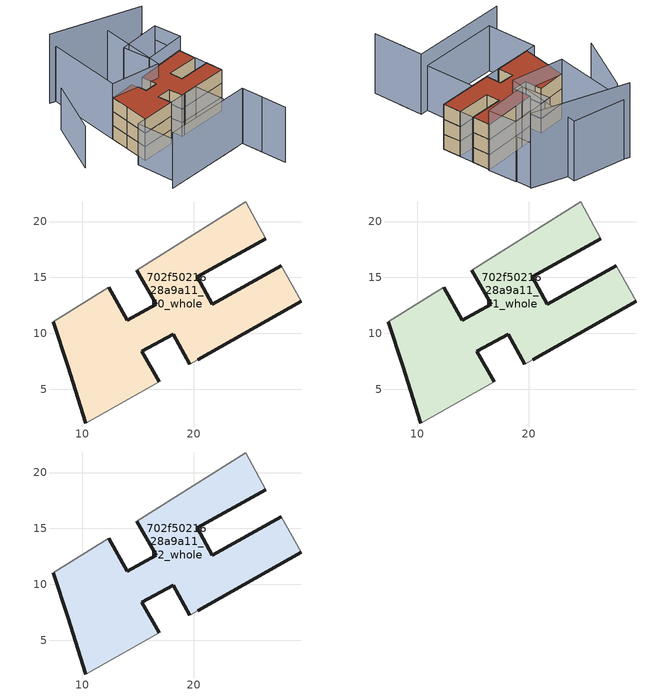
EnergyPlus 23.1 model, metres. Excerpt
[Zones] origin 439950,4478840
702f5021628a9a11_F0_whole
 floor ground (EU_floor_Construction): 20.33,7.63 29.59,12.85 27.79,16.03 21.64,12.59 20.29,15.04 26.44,18.47 24.64,21.75 16.83,16.87 14.9,15.67 16.63,12.6 14.05,11.19 12.39,14.13 7.43,11.04 8.7,7.11 10.34,1.98 16.9,5.68 15.34,8.39 18.15,9.91 19.61,7.22 z0
 wall outside (EU_wall_Construction): 12.39,14.13 14.05,11.19 16.63,12.6 14.9,15.67 / 26.44,18.47 20.29,15.04 21.64,12.59 27.79,16.03 / 29.59,12.85 20.33,7.63 / 19.61,7.22 18.15,9.91 15.34,8.39 16.9,5.68 / 10.34,1.98 8.7,7.11 7.43,11.04 z0:3
 wall adiabatic (EU_wall_Construction): 7.43,11.04 12.39,14.13 / 14.9,15.67 16.83,16.87 24.64,21.75 26.44,18.47 / 27.79,16.03 29.59,12.85 / 20.33,7.63 19.61,7.22 / 16.9,5.68 10.34,1.98 z0:3
702f5021628a9a11_F1_whole
 floor to 702f5021628a9a11_F0_whole (EU_floor_Construction): 20.33,7.63 29.59,12.85 27.79,16.03 21.64,12.59 20.29,15.04 26.44,18.47 24.64,21.75 16.83,16.87 14.9,15.67 16.63,12.6 14.05,11.19 12.39,14.13 7.43,11.04 8.7,7.11 10.34,1.98 16.9,5.68 15.34,8.39 18.15,9.91 19.61,7.22 z3
 wall outside (EU_wall_Construction): 12.39,14.13 14.05,11.19 16.63,12.6 14.9,15.67 / 26.44,18.47 20.29,15.04 21.64,12.59 27.79,16.03 / 29.59,12.85 20.33,7.63 / 19.61,7.22 18.15,9.91 15.34,8.39 16.9,5.68 / 10.34,1.98 8.7,7.11 7.43,11.04 z3:6
 wall adiabatic (EU_wall_Construction): 7.43,11.04 12.39,14.13 / 14.9,15.67 16.83,16.87 24.64,21.75 26.44,18.47 / 27.79,16.03 29.59,12.85 / 20.33,7.63 19.61,7.22 / 16.9,5.68 10.34,1.98 z3:6
702f5021628a9a11_F2_whole
 floor to 702f5021628a9a11_F1_whole (EU_floor_Construction): 20.33,7.63 29.59,12.85 27.79,16.03 21.64,12.59 20.29,15.04 26.44,18.47 24.64,21.75 16.83,16.87 14.9,15.67 16.63,12.6 14.05,11.19 12.39,14.13 7.43,11.04 8.7,7.11 10.34,1.98 16.9,5.68 15.34,8.39 18.15,9.91 19.61,7.22 z6
 wall outside (EU_wall_Construction): 12.39,14.13 14.05,11.19 16.63,12.6 14.9,15.67 / 26.44,18.47 20.29,15.04 21.64,12.59 27.79,16.03 / 29.59,12.85 20.33,7.63 / 19.61,7.22 18.15,9.91 15.34,8.39 16.9,5.68 / 10.34,1.98 8.7,7.11 7.43,11.04 z6:9
 wall adiabatic (EU_wall_Construction): 7.43,11.04 12.39,14.13 / 14.9,15.67 16.83,16.87 24.64,21.75 26.44,18.47 / 27.79,16.03 29.59,12.85 / 20.33,7.63 19.61,7.22 / 16.9,5.68 10.34,1.98 z6:9
 roof outside (EU_roof_Construction): 26.44,18.47 20.29,15.04 21.64,12.59 27.79,16.03 29.59,12.85 20.33,7.63 19.61,7.22 18.15,9.91 15.34,8.39 16.9,5.68 10.34,1.98 8.7,7.11 7.43,11.04 12.39,14.13 14.05,11.19 16.63,12.6 14.9,15.67 16.83,16.87 24.64,21.75 z9
shading: -0.23,17.34 -0.76,3.71 / 29.59,12.85 20.11,29.62 / 27.85,0.43 13.47,-7.62 / 13.47,-7.62 8.61,1.06 / 8.61,1.06 22.99,9.12 / 22.99,9.12 27.85,0.43 z0:9; 11.74,-8.59 29.16,1.16 / 29.16,1.16 34.14,-7.74 / 31.42,-2.9 29.16,1.15 / 7.43,11.04 2.24,26.81 / 2.24,26.81 12.48,30.18 / 12.48,30.18 17.67,14.41 / 17.67,14.41 7.43,11.04 / 24.89,21.9 16.83,16.87 / 16.83,16.87 13.73,21.84 / 13.73,21.84 21.79,26.87 / 21.79,26.87 24.89,21.9 z0:12; 20.22,29.65 1.05,26.63 z0:15
[Building]
EU S2 Campaign: North Axis=0; Terrain=City; Solar Distribution=FullExterior
[Site:Location]
Madrid: Latitude=40.5; Longitude=-3.5; Time Zone=1; Elevation=609
[SizingPeriod:WeatherFileDays]
AnnualSizingPeriod: Begin Month=1; Begin Day of Month=1; End Month=12; End Day of Month=31; Day of Week for Start Day=Monday; Use Weather File Daylight Saving Period=No; Use Weather File Rain and Snow Indicators=No
[MATERIAL]
EU_InternalMass_Material: Roughness=MediumRough; Thickness=0.1; Conductivity=1; Density=1800; Specific Heat=900; Thermal Absorptance=0.9; Solar Absorptance=0.7; Visible Absorptance=0.7
[MATERIAL:NOMASS] Roughness=MediumRough; Thermal Absorptance=0.9; Solar Absorptance=0.7; Visible Absorptance=0.7
Name | Thermal Resistance
EU_wall_NoMass | 0.419739
EU_roof_NoMass | 0.352165
EU_floor_NoMass | 0.608284
[CONSTRUCTION]
EU_wall_Construction: EU_wall_NoMass
EU_roof_Construction: EU_roof_NoMass
EU_floor_Construction: EU_floor_NoMass
EU_InternalMass_Construction: EU_InternalMass_Material
[ZONE] Type=1; Multiplier=1; Ceiling Height=autocalculate; Floor Area=autocalculate; Part of Total Floor Area=Yes
Name | Volume
702f5021628a9a11_F0_whole | 498.559
702f5021628a9a11_F1_whole; 702f5021628a9a11_F2_whole | 498.56
[INTERNALMASS] Construction=EU_InternalMass_Construction; Surface Area=166.188
Name | Zone or ZoneList
702f5021628a9a11_F0_whole_EU_InternalMass | 702f5021628a9a11_F0_whole
702f5021628a9a11_F1_whole_EU_InternalMass | 702f5021628a9a11_F1_whole
702f5021628a9a11_F2_whole_EU_InternalMass | 702f5021628a9a11_F2_whole
[OTHEREQUIPMENT] Fuel Type=Electricity; Design Level Calculation Method=Watts/Area; Power per Zone Floor Area=1; Fraction Latent=0; Fraction Radiant=0; Fraction Lost=0; Carbon Dioxide Generation Rate=0; EndUse Subcategory=EU_Step8_InternalGains
Name | Zone or ZoneList or Space or SpaceList | Schedule
EU_Step8_InternalGain_702f5021628a9a11_F0_whole_f000 | 702f5021628a9a11_F0_whole | EU_Step8_GainSchedule_702f5021628a9a11_F0_whole_f000
EU_Step8_InternalGain_702f5021628a9a11_F1_whole_f000 | 702f5021628a9a11_F1_whole | EU_Step8_GainSchedule_702f5021628a9a11_F1_whole_f000
EU_Step8_InternalGain_702f5021628a9a11_F2_whole_f000 | 702f5021628a9a11_F2_whole | EU_Step8_GainSchedule_702f5021628a9a11_F2_whole_f000
[ZONEVENTILATION:DESIGNFLOWRATE] Schedule=EU_AlwaysOn; Design Flow Rate Calculation Method=AirChanges/Hour; Air Changes per Hour=0.703302; Ventilation Type=Natural; Fan Pressure Rise=0; Fan Total Efficiency=1; Constant Term Coefficient=1; Temperature Term Coefficient=0; Velocity Term Coefficient=0; Velocity Squared Term Coefficient=0; Minimum Indoor Temperature=-100; Maximum Indoor Temperature=100; Delta Temperature=-100; Minimum Outdoor Temperature=-100; Maximum Outdoor Temperature=100; Maximum Wind Speed=40
Name | Zone or ZoneList or Space or SpaceList
EU_ConstantAir_702f5021628a9a11_F0_whole | 702f5021628a9a11_F0_whole
EU_ConstantAir_702f5021628a9a11_F1_whole | 702f5021628a9a11_F1_whole
EU_ConstantAir_702f5021628a9a11_F2_whole | 702f5021628a9a11_F2_whole
[HVACTEMPLATE:THERMOSTAT] Constant Heating Setpoint=20; Constant Cooling Setpoint=50
EU_HeatOnly_702f5021628a9a11_F0_whole; EU_HeatOnly_702f5021628a9a11_F1_whole; EU_HeatOnly_702f5021628a9a11_F2_whole
[HVACTEMPLATE:ZONE:IDEALLOADSAIRSYSTEM] System Availability Schedule=EU_AlwaysOn; Maximum Heating Supply Air Temperature=50; Minimum Cooling Supply Air Temperature=13; Maximum Heating Supply Air Humidity Ratio=0.0156; Minimum Cooling Supply Air Humidity Ratio=0.0077; Heating Limit=NoLimit; Cooling Limit=NoLimit; Heating Availability Schedule=EU_AlwaysOn; Cooling Availability Schedule=EU_CoolingOff; Dehumidification Control Type=ConstantSensibleHeatRatio; Cooling Sensible Heat Ratio=0.7; Dehumidification Setpoint=60; Humidification Control Type=None; Humidification Setpoint=30; Outdoor Air Method=None; Outdoor Air Flow Rate per Person=0.00944; Outdoor Air Flow Rate per Zone Floor Area=0; Outdoor Air Flow Rate per Zone=0; Demand Controlled Ventilation Type=None; Outdoor Air Economizer Type=NoEconomizer; Heat Recovery Type=None; Sensible Heat Recovery Effectiveness=0.7; Latent Heat Recovery Effectiveness=0.65
Name | Template Thermostat
702f5021628a9a11_F0_whole | EU_HeatOnly_702f5021628a9a11_F0_whole
702f5021628a9a11_F1_whole | EU_HeatOnly_702f5021628a9a11_F1_whole
702f5021628a9a11_F2_whole | EU_HeatOnly_702f5021628a9a11_F2_whole
[SIZING:ZONE] Zone Cooling Design Supply Air Temperature Input Method=SupplyAirTemperature; Zone Cooling Design Supply Air Temperature=13; Zone Heating Design Supply Air Temperature Input Method=SupplyAirTemperature; Zone Heating Design Supply Air Temperature=50; Zone Cooling Design Supply Air Humidity Ratio=0.008; Zone Heating Design Supply Air Humidity Ratio=0.008; Cooling Design Air Flow Method=DesignDay; Cooling Design Air Flow Rate=0; Cooling Minimum Air Flow per Zone Floor Area=0.000762; Cooling Minimum Air Flow=0; Cooling Minimum Air Flow Fraction=0.2; Heating Design Air Flow Method=DesignDay; Heating Design Air Flow Rate=0; Heating Maximum Air Flow per Zone Floor Area=0.002032; Heating Maximum Air Flow=0.141576; Heating Maximum Air Flow Fraction=0.3; Account for Dedicated Outdoor Air System=No; Dedicated Outdoor Air System Control Strategy=NeutralSupplyAir; Dedicated Outdoor Air Low Setpoint Temperature for Design=autosize; Dedicated Outdoor Air High Setpoint Temperature for Design=autosize; Zone Load Sizing Method=Sensible Load Only No Latent Load; Zone Latent Cooling Design Supply Air Humidity Ratio Input Method=HumidityRatioDifference; Zone Cooling Design Supply Air Humidity Ratio Difference=0.005; Zone Latent Heating Design Supply Air Humidity Ratio Input Method=HumidityRatioDifference; Zone Humidification Design Supply Air Humidity Ratio Difference=0.005
702f5021628a9a11_F0_whole; 702f5021628a9a11_F1_whole; 702f5021628a9a11_F2_whole
[SCHEDULE:CONSTANT]
Name | Hourly Value
EU_AlwaysOn | 1
EU_CoolingOff | 0
[SCHEDULE:FILE] Column Number=1; Rows to Skip at Top=0; Number of Hours of Data=8760; Column Separator=Comma; Interpolate to Timestep=No; Minutes per Item=60; Adjust Schedule for Daylight Savings=Yes
Name | File
EU_Step8_GainSchedule_702f5021628a9a11_F0_whole_f000 | ../../schedules/702f5021628a9a11/702f5021628a9a11_F0_whole_f000_gain.csv
EU_Step8_GainSchedule_702f5021628a9a11_F1_whole_f000 | ../../schedules/702f5021628a9a11/702f5021628a9a11_F1_whole_f000_gain.csv
EU_Step8_GainSchedule_702f5021628a9a11_F2_whole_f000 | ../../schedules/702f5021628a9a11/702f5021628a9a11_F2_whole_f000_gain.csv
